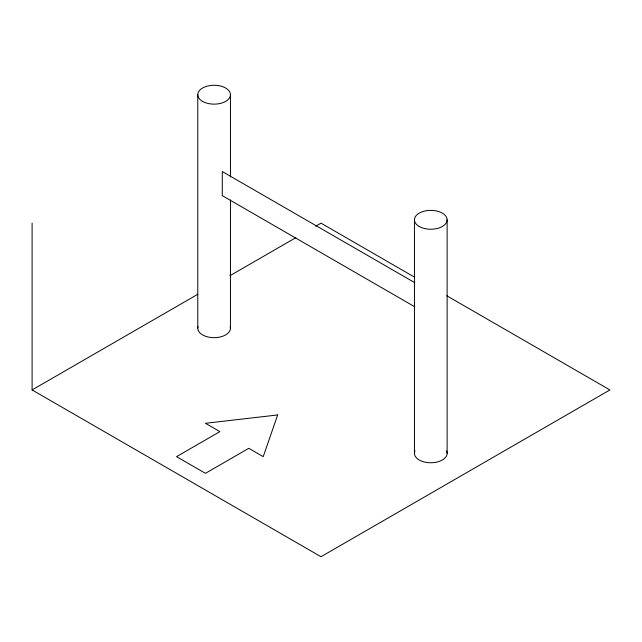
<?xml version="1.0" encoding="UTF-8"?>
<svg xmlns="http://www.w3.org/2000/svg" width="642" height="642" viewBox="0 0 642 642"><rect width="100%" height="100%" fill="white"/><g stroke="black" fill="none" stroke-linecap="round" stroke-linejoin="round"><path stroke-width="0.96" d="M32.1 223.135L32.1 389.935L197.808 294.269M229.908 275.731L295.842 237.668M315.792 226.144L321 223.143L414.7 277.24M446.8 295.769L609.9 389.935L321 556.726L32.1 389.935M414.78 282.681L222.276 171.542L222.276 195.65L414.78 306.788M447.121 219.805L447.121 453.316M414.443 219.805L414.443 453.316M230.446 94.703L230.446 176.887M230.446 199.935L230.446 328.222M197.768 94.703L197.768 328.222M446.567 450.877A16.339 9.437 0 0 1 430.782 462.754A16.339 9.437 0 0 1 414.997 450.877M230.197 326.577A16.339 9.437 0 0 1 214.107 337.66A16.339 9.437 0 0 1 198.017 326.577M277.665 414.957L263.22 456.655L248.775 448.317L205.44 473.331L176.55 456.655L219.885 431.633L205.44 423.295L277.665 414.957M202.551 101.38A16.339 9.437 0 0 0 229.892 97.151A16.339 9.437 0 0 0 209.878 85.595A16.339 9.437 0 0 0 202.551 101.38M419.226 226.474A16.339 9.437 0 0 0 446.567 222.244A16.339 9.437 0 0 0 426.553 210.688A16.339 9.437 0 0 0 419.226 226.474"/></g></svg>
